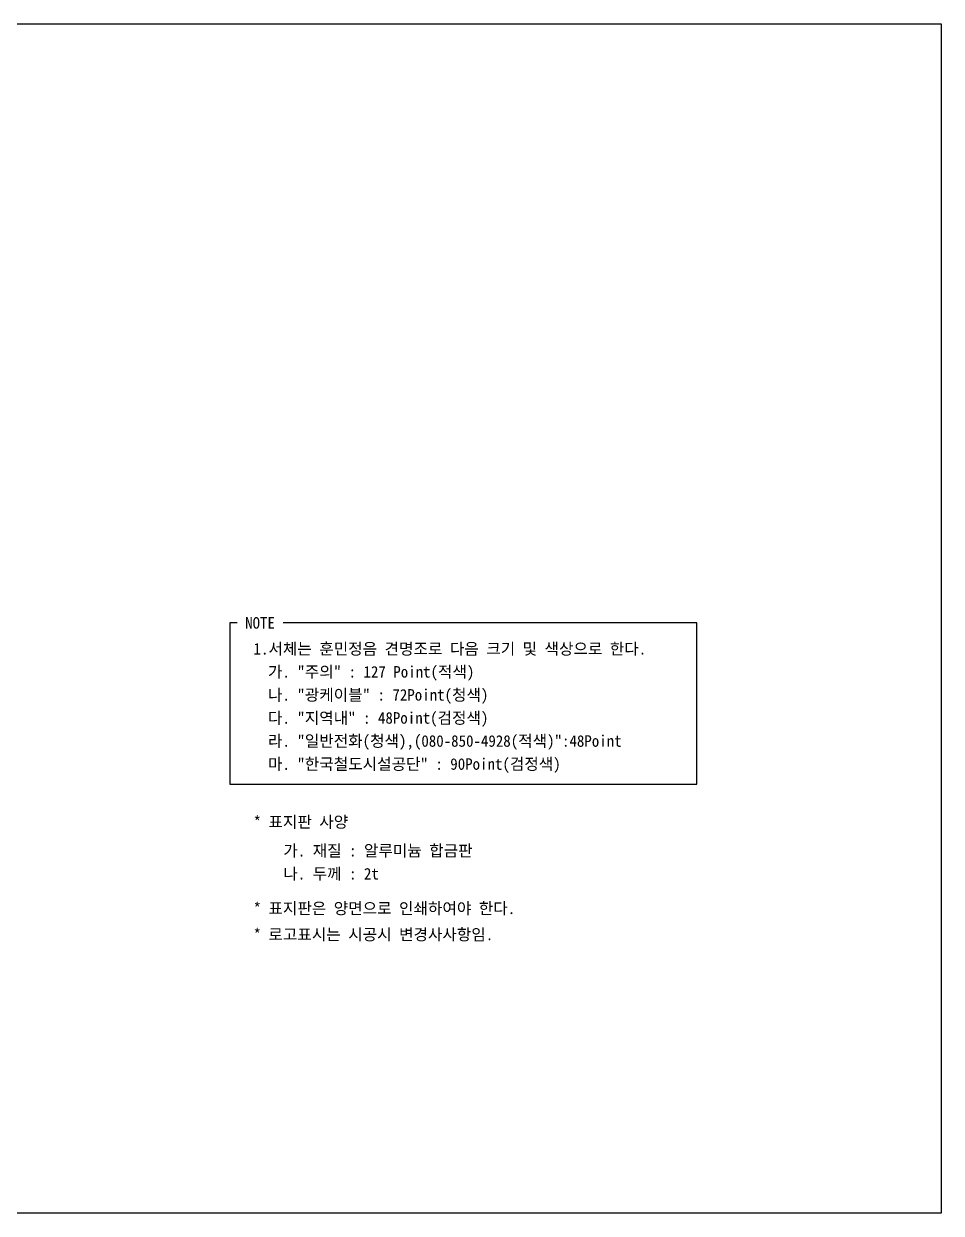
# Model space of a CAD drawing. Header units: millimetres. Extents: x 0 to 2388, y 0 to 1548.
# Drawn here: x 1194 to 2388, y 0 to 1548 of the extents above; entities that cross this region are included whole.
import ezdxf
from ezdxf.enums import TextEntityAlignment as Align

# ---------------------------------------------------------------- set-up
doc = ezdxf.new("R2010")
doc.units = ezdxf.units.MM
doc.header["$LTSCALE"] = 100
doc.layers.add('TN-TEXT', color=3, linetype='Continuous')
doc.layers.add('TN-XXXX', color=3, linetype='Continuous')
doc.layers.add('TX-PAPR', color=2, linetype='Continuous', plot=False)
doc.styles.get("Standard").update_dxf_attribs({"font": 'GulimChe.ttf'})

msp = doc.modelspace()

# ---------------------------------------------------------------- linework, layer by layer
at = {"layer": 'TN-XXXX'}
msp.add_lwpolyline([(1471.5, 768.3), (1462.3, 768.3), (1462.3, 558.3), (2069.8, 558.3), (2069.8, 768.3), (1531.5, 768.3)], dxfattribs=at)
at = {"layer": 'TX-PAPR'}
msp.add_lwpolyline([(0, 1548), (2388, 1548), (2388, 0), (0, 0)], close=True, dxfattribs=at)

# ---------------------------------------------------------------- texts
at = {"layer": 'TN-TEXT'}
msp.add_text('NOTE', height=15, dxfattribs=at).set_placement((1501.5, 768.3), align=Align.MIDDLE)
for s, p in [('1.서체는 훈민정음 견명조로 다음 크기 및 색상으로 한다.', (1493, 727.1)), ('가. "주의" : 127 Point(적색)', (1511.8, 697.1)), ('나. "광케이블" : 72Point(청색)', (1511.8, 667.1)), ('다. "지역내" : 48Point(검정색)', (1511.8, 637.1)), ('라. "일반전화(청색),(080-850-4928(적색)":48Point', (1511.8, 607.1)), ('마. "한국철도시설공단" : 90Point(검정색)', (1511.8, 577.1)), ('* 표지판 사양', (1493, 501.8)), ('    가. 재질 : 알루미늄 합금판', (1493, 464.3)), ('    나. 두께 : 2t', (1493, 434.3)), ('* 표지판은 양면으로 인쇄하여야 한다.', (1493, 389.3)), ('* 로고표시는 시공시 변경사사항임.', (1493, 355.3))]:
    msp.add_text(s, height=15, dxfattribs=at).set_placement(p)

doc.saveas('drawing.dxf')
